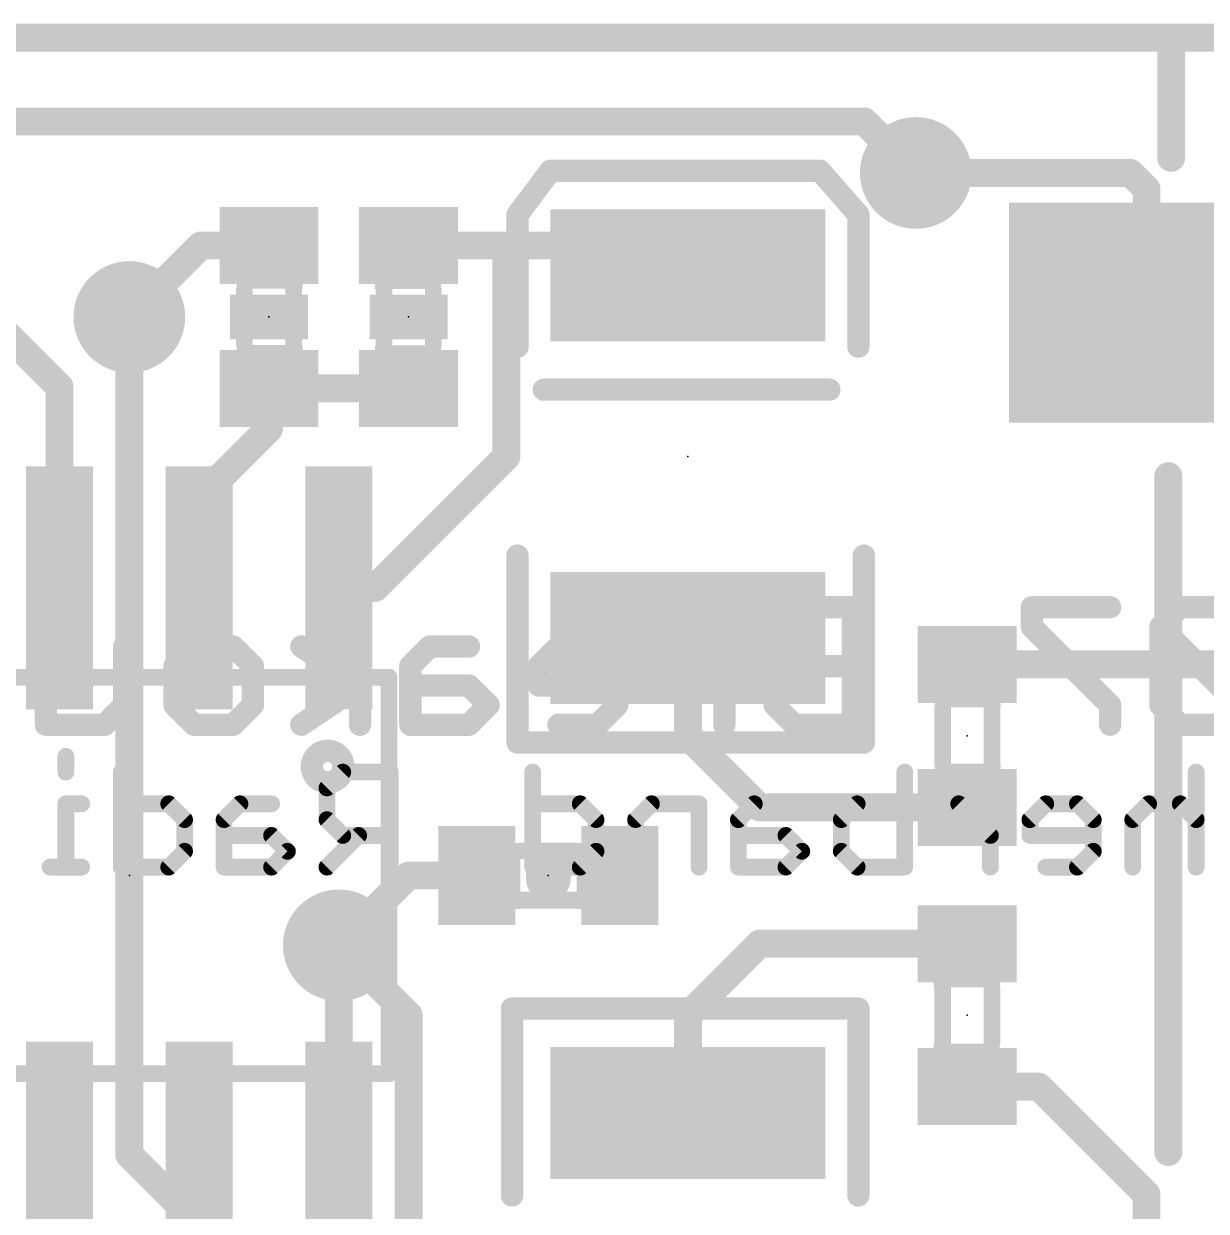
# Model space of a CAD drawing. Extents: x -90 to 26, y -1 to 33.
# Drawn here: x 5.39 to 16.14, y 19.81 to 30.61 of the extents above; entities that cross this region are included whole.
import ezdxf

# ---------------------------------------------------------------- set-up
doc = ezdxf.new("R2010")
doc.units = 0
for name, color, linetype in [('1', 12, 'CONTINUOUS'), ('16', 132, 'CONTINUOUS'), ('18', 110, 'CONTINUOUS'), ('20', 53, 'CONTINUOUS'), ('21', 41, 'CONTINUOUS'), ('22', 40, 'CONTINUOUS'), ('23', 53, 'CONTINUOUS'), ('51', 53, 'CONTINUOUS')]:
    doc.layers.add(name, color=color, linetype=linetype)

# ---------------------------------------------------------------- blocks, each defined once
blk = doc.blocks.new('RECT')
blk.add_solid([(-0.5, -0.5), (0.5, -0.5), (-0.5, 0.5), (0.5, 0.5)])
blk = doc.blocks.new('ROUNDV')
at = {"const_width": 0.5}
blk.add_lwpolyline([(0, -0.25, 1), (0, 0.25, 1), (0, -0.25)], format="xyb", dxfattribs=at)

msp = doc.modelspace()

# ---------------------------------------------------------------- linework, layer by layer
at = {"layer": '1', "const_width": 0.254}
for points in [[(25.4, 30.48), (0, 30.48)], [(13.502, 29.25), (15.454, 29.25)], [(15.6, 29.104), (15.454, 29.25)], [(15.6, 27.98), (15.6, 29.104)], [(4.43, 28.59), (5.715, 27.305)], [(7, 28.59), (6.35, 27.94)], [(7.62, 28.59), (7, 28.59)], [(8.89, 28.59), (9.779, 28.59)], [(9.779, 26.67), (9.779, 28.59)], [(11.16, 28.59), (9.779, 28.59)], [(11.16, 28.59), (11.43, 28.32)], [(5.715, 25.4762), (5.715, 27.305)], [(8.89, 27.29), (7.62, 27.29)], [(7.62, 26.924), (7.62, 27.29)], [(6.97, 26.274), (7.62, 26.924)], [(8.5852, 25.4762), (9.779, 26.67)], [(6.97, 25.4912), (6.97, 26.274)], [(6.97, 25.4912), (6.985, 25.4762)], [(8.255, 25.4762), (8.5852, 25.4762)], [(11.43, 24.13), (11.43, 25.02)], [(13.97, 24.78), (19.7, 24.78)], [(12.08, 23.48), (11.43, 24.13)], [(13.97, 23.48), (12.08, 23.48)], [(8.89, 22.86), (8.255, 22.225)], [(9.51, 22.86), (8.89, 22.86)], [(12.08, 22.24), (11.43, 21.59)], [(13.97, 22.24), (12.08, 22.24)], [(8.255, 20.2438), (8.255, 22.225)], [(11.43, 21.59), (11.43, 20.7)], [(13.97, 20.94), (14.62, 20.94)], [(14.62, 20.94), (15.6, 19.96)], [(5.715, 20.2438), (5.715, 18.415)], [(6.985, 20.2438), (6.985, 18.415)], [(15.6, 18.78), (15.6, 19.96)]]:
    msp.add_lwpolyline(points, dxfattribs=at)
at = {"layer": '1', "const_width": 0.127}
for points in [[(13.502, 29.3135, 1), (13.502, 29.1865)], [(15.4989, 29.2949, 1), (15.4091, 29.2051)], [(15.454, 29.1865, 1), (15.454, 29.3135)], [(15.6635, 29.104, 1), (15.5365, 29.104)], [(15.5551, 29.0591, 1), (15.6449, 29.1489)], [(7, 28.6535, 1), (7, 28.5265)], [(7.0449, 28.5451, 1), (6.9551, 28.6349)], [(7.62, 28.5265, 1), (7.62, 28.6535)], [(8.89, 28.6535, 1), (8.89, 28.5265)], [(9.8425, 28.59, 1), (9.7155, 28.59)], [(9.779, 28.6535, 1), (9.779, 28.5265)], [(9.779, 28.5265, 1), (9.779, 28.6535)], [(11.2049, 28.6349, 1), (11.1151, 28.5451)], [(11.16, 28.5265, 1), (11.16, 28.6535)], [(11.3851, 28.2751, 1), (11.4749, 28.3649)], [(6.3051, 27.9849, 1), (6.3949, 27.8951)], [(15.5365, 27.98, 1), (15.6635, 27.98)], [(5.7785, 27.305, 1), (5.6515, 27.305)], [(5.6701, 27.2601, 1), (5.7599, 27.3499)], [(7.62, 27.3535, 1), (7.62, 27.2265)], [(7.6835, 27.29, 1), (7.5565, 27.29)], [(8.89, 27.2265, 1), (8.89, 27.3535)], [(7.6649, 26.8791, 1), (7.5751, 26.9689)], [(7.5565, 26.924, 1), (7.6835, 26.924)], [(9.8239, 26.6251, 1), (9.7341, 26.7149)], [(9.7155, 26.67, 1), (9.8425, 26.67)], [(7.0335, 26.274, 1), (6.9065, 26.274)], [(6.9251, 26.3189, 1), (7.0149, 26.2291)], [(7.0149, 25.5361, 1), (6.9251, 25.4463)], [(8.255, 25.5397, 1), (8.255, 25.4127)], [(8.5852, 25.4127, 1), (8.5852, 25.5397)], [(5.6515, 25.4762, 1), (5.7785, 25.4762)], [(6.9065, 25.4912, 1), (7.0335, 25.4912)], [(6.9401, 25.4313, 1), (7.0299, 25.5211)], [(8.5403, 25.5211, 1), (8.6301, 25.4313)], [(11.4935, 25.02, 1), (11.3665, 25.02)], [(13.97, 24.8435, 1), (13.97, 24.7165)], [(11.4749, 24.1749, 1), (11.3851, 24.0851)], [(11.3665, 24.13, 1), (11.4935, 24.13)], [(12.08, 23.5435, 1), (12.08, 23.4165)], [(12.0351, 23.4351, 1), (12.1249, 23.5249)], [(13.97, 23.4165, 1), (13.97, 23.5435)], [(8.89, 22.9235, 1), (8.89, 22.7965)], [(8.9349, 22.8151, 1), (8.8451, 22.9049)], [(9.51, 22.7965, 1), (9.51, 22.9235)], [(12.08, 22.3035, 1), (12.08, 22.1765)], [(12.1249, 22.1951, 1), (12.0351, 22.2849)], [(13.97, 22.1765, 1), (13.97, 22.3035)], [(8.3185, 22.225, 1), (8.1915, 22.225)], [(8.2101, 22.2699, 1), (8.2999, 22.1801)], [(11.4935, 21.59, 1), (11.3665, 21.59)], [(11.3851, 21.6349, 1), (11.4749, 21.5451)], [(13.97, 21.0035, 1), (13.97, 20.8765)], [(14.6649, 20.9849, 1), (14.5751, 20.8951)], [(14.62, 20.8765, 1), (14.62, 21.0035)], [(11.3665, 20.7, 1), (11.4935, 20.7)], [(5.7785, 20.2438, 1), (5.6515, 20.2438)], [(7.0485, 20.2438, 1), (6.9215, 20.2438)], [(8.1915, 20.2438, 1), (8.3185, 20.2438)], [(15.6635, 19.96, 1), (15.5365, 19.96)], [(15.5551, 19.9151, 1), (15.6449, 20.0049)]]:
    msp.add_lwpolyline(points, format="xyb", dxfattribs=at)
at = {"layer": '16', "const_width": 0.254}
for points in [[(25.4, 30.48), (0, 30.48)], [(13.034, 29.718), (3.937, 29.718)], [(13.502, 29.25), (13.034, 29.718)], [(6.35, 27.94), (6.35, 20.32)], [(8.89, 21.59), (8.255, 22.225)], [(8.89, 16.51), (8.89, 21.59)], [(6.35, 20.32), (7.635, 19.035)]]:
    msp.add_lwpolyline(points, dxfattribs=at)
at = {"layer": '16', "const_width": 0.127}
for points in [[(13.0789, 29.7629, 1), (12.9891, 29.6731)], [(13.034, 29.6545, 1), (13.034, 29.7815)], [(13.4571, 29.2051, 1), (13.5469, 29.2949)], [(6.4135, 27.94, 1), (6.2865, 27.94)], [(8.2999, 22.2699, 1), (8.2101, 22.1801)], [(8.9535, 21.59, 1), (8.8265, 21.59)], [(8.8451, 21.5451, 1), (8.9349, 21.6349)], [(6.3949, 20.3649, 1), (6.3051, 20.2751)], [(6.2865, 20.32, 1), (6.4135, 20.32)]]:
    msp.add_lwpolyline(points, format="xyb", dxfattribs=at)
at = {"layer": '20', "const_width": 0.2032}
msp.add_lwpolyline([(0, 30.48), (25.4, 30.48)], dxfattribs=at)
at = {"layer": '21'}
for points, const_width in [([(10.18, 29.27), (9.88, 28.87)], 0.2032), ([(12.63, 29.27), (10.18, 29.27)], 0.2032), ([(12.98, 28.87), (12.63, 29.27)], 0.2032), ([(9.88, 28.87), (9.88, 27.67)], 0.2032), ([(9.88, 28.87), (9.88, 27.67)], 0.2032), ([(12.98, 27.67), (12.98, 28.87)], 0.2032), ([(10.119, 27.279), (12.716, 27.279)], 0.2032), ([(15.7988, 26.4922), (15.7988, 20.3454)], 0.254), ([(9.88, 24.07), (9.88, 25.77)], 0.2032), ([(13.03, 25.77), (13.03, 24.07)], 0.2032), ([(8.712, 21.057), (8.712, 24.663)], 0.1524), ([(13.03, 24.07), (9.88, 24.07)], 0.2032), ([(10.16, 22.8905), (10.16, 22.8295)], 0.4064), ([(9.83, 19.95), (9.83, 21.65)], 0.2032), ([(9.83, 21.65), (12.98, 21.65)], 0.2032), ([(12.98, 21.65), (12.98, 19.95)], 0.2032)]:
    msp.add_lwpolyline(points, dxfattribs=dict(at, const_width=const_width))
for points, const_width in [([(10.18, 29.3208, 1), (10.18, 29.2192)], 0.1016), ([(10.2206, 29.2395, 1), (10.1394, 29.3005)], 0.1016), ([(12.6682, 29.3035, 1), (12.5918, 29.2365)], 0.1016), ([(12.63, 29.2192, 1), (12.63, 29.3208)], 0.1016), ([(9.9308, 28.87, 1), (9.8292, 28.87)], 0.1016), ([(9.9308, 28.87, 1), (9.8292, 28.87)], 0.1016), ([(9.8394, 28.9005, 1), (9.9206, 28.8395)], 0.1016), ([(13.0308, 28.87, 1), (12.9292, 28.87)], 0.1016), ([(12.9418, 28.8365, 1), (13.0182, 28.9035)], 0.1016), ([(9.8292, 27.67, 1), (9.9308, 27.67)], 0.1016), ([(9.8292, 27.67, 1), (9.9308, 27.67)], 0.1016), ([(12.9292, 27.67, 1), (13.0308, 27.67)], 0.1016), ([(10.119, 27.3298, 1), (10.119, 27.2282)], 0.1016), ([(12.716, 27.2282, 1), (12.716, 27.3298)], 0.1016), ([(15.8623, 26.4922, 1), (15.7353, 26.4922)], 0.127), ([(9.9308, 25.77, 1), (9.8292, 25.77)], 0.1016), ([(13.0808, 25.77, 1), (12.9792, 25.77)], 0.1016), ([(8.7501, 24.663, 1), (8.6739, 24.663)], 0.0762), ([(8.1534, 23.707, 1), (8.1534, 23.9942, 1), (8.1534, 23.707)], 0.2032), ([(9.88, 24.1208, 1), (9.88, 24.0192)], 0.1016), ([(9.8292, 24.07, 1), (9.9308, 24.07)], 0.1016), ([(12.9792, 24.07, 1), (13.0808, 24.07)], 0.1016), ([(13.03, 24.0192, 1), (13.03, 24.1208)], 0.1016), ([(10.2616, 22.8905, 1), (10.0584, 22.8905)], 0.2032), ([(10.0584, 22.8295, 1), (10.2616, 22.8295)], 0.2032), ([(9.8808, 21.65, 1), (9.7792, 21.65)], 0.1016), ([(9.83, 21.7008, 1), (9.83, 21.5992)], 0.1016), ([(13.0308, 21.65, 1), (12.9292, 21.65)], 0.1016), ([(12.98, 21.5992, 1), (12.98, 21.7008)], 0.1016), ([(8.6739, 21.057, 1), (8.7501, 21.057)], 0.0762), ([(15.7353, 20.3454, 1), (15.8623, 20.3454)], 0.127), ([(9.7792, 19.95, 1), (9.8808, 19.95)], 0.1016), ([(12.9292, 19.95, 1), (13.0308, 19.95)], 0.1016)]:
    msp.add_lwpolyline(points, format="xyb", dxfattribs=dict(at, const_width=const_width))
at = {"layer": '22'}
for points, const_width in [([(8.4477, 24.2316), (8.4477, 25.2993)], 0.2032), ([(12.3966, 25.2993), (12.2186, 25.1214)], 0.2032), ([(12.9304, 25.2993), (12.3966, 25.2993)], 0.2032), ([(12.9304, 24.2316), (12.9304, 25.2993)], 0.2032), ([(15.2692, 25.2993), (14.5574, 25.2993)], 0.2032), ([(14.5574, 25.2993), (14.5574, 25.1214)], 0.2032), ([(15.9048, 25.2993), (15.7268, 25.1214)], 0.2032), ([(16.2607, 25.2993), (15.9048, 25.2993)], 0.2032), ([(12.2186, 25.1214), (12.2186, 24.9434)], 0.2032), ([(14.5574, 25.1214), (15.2692, 24.4095)], 0.2032), ([(15.7268, 25.1214), (15.7268, 24.4095)], 0.2032), ([(16.4386, 24.4095), (15.7268, 25.1214)], 0.2032), ([(5.592, 24.2316), (5.592, 24.9434)], 0.2032), ([(6.3038, 24.9434), (6.3038, 24.4095)], 0.2032), ([(6.7614, 24.7655), (6.9394, 24.9434)], 0.2032), ([(6.9394, 24.9434), (7.2953, 24.9434)], 0.2032), ([(7.2953, 24.9434), (7.4732, 24.7655)], 0.2032), ([(8.4477, 24.5875), (7.9139, 24.9434)], 0.2032), ([(9.0833, 24.9434), (8.9053, 24.7655)], 0.2032), ([(9.4392, 24.9434), (9.0833, 24.9434)], 0.2032), ([(10.2527, 24.9434), (10.0747, 24.7655)], 0.2032), ([(10.6086, 24.9434), (10.2527, 24.9434)], 0.2032), ([(10.7865, 24.7655), (10.6086, 24.9434)], 0.2032), ([(11.4051, 24.9434), (11.2272, 24.9434)], 0.2032), ([(11.761, 24.5875), (11.4051, 24.9434)], 0.2032), ([(11.761, 24.2316), (11.761, 24.9434)], 0.2032), ([(12.2186, 24.9434), (12.3966, 24.7655)], 0.2032), ([(6.7614, 24.4095), (6.7614, 24.7655)], 0.2032), ([(7.4732, 24.7655), (7.4732, 24.4095)], 0.2032), ([(8.9053, 24.7655), (8.9053, 24.2316)], 0.2032), ([(10.0747, 24.7655), (10.0747, 24.5875)], 0.2032), ([(10.7865, 24.4095), (10.7865, 24.7655)], 0.2032), ([(12.3966, 24.7655), (12.2186, 24.5875)], 0.2032), ([(12.9304, 24.7655), (12.3966, 24.7655)], 0.2032), ([(7.9139, 24.2316), (8.4477, 24.5875)], 0.2032), ([(9.4392, 24.5875), (8.9053, 24.5875)], 0.2032), ([(9.6171, 24.4095), (9.4392, 24.5875)], 0.2032), ([(10.0747, 24.5875), (10.7865, 24.5875)], 0.2032), ([(12.2186, 24.5875), (12.2186, 24.4095)], 0.2032), ([(6.3038, 24.4095), (6.1259, 24.2316)], 0.2032), ([(6.9394, 24.2316), (6.7614, 24.4095)], 0.2032), ([(7.4732, 24.4095), (7.2953, 24.2316)], 0.2032), ([(9.4392, 24.2316), (9.6171, 24.4095)], 0.2032), ([(10.6086, 24.2316), (10.7865, 24.4095)], 0.2032), ([(12.2186, 24.4095), (12.3966, 24.2316)], 0.2032), ([(15.2692, 24.4095), (15.2692, 24.2316)], 0.2032), ([(15.7268, 24.4095), (15.9048, 24.2316)], 0.2032), ([(6.1259, 24.2316), (5.592, 24.2316)], 0.2032), ([(7.2953, 24.2316), (6.9394, 24.2316)], 0.2032), ([(8.9053, 24.2316), (9.4392, 24.2316)], 0.2032), ([(10.2527, 24.2316), (10.6086, 24.2316)], 0.2032), ([(12.3966, 24.2316), (12.9304, 24.2316)], 0.2032), ([(15.9048, 24.2316), (16.2607, 24.2316)], 0.2032), ([(5.7727, 23.9446), (5.7727, 23.8005)], 0.1524), ([(6.2761, 23.8005), (6.2761, 22.9362)], 0.1524), ([(8.2912, 23.8005), (8.1471, 23.6565)], 0.1524), ([(8.7233, 23.8005), (8.2912, 23.8005)], 0.1524), ([(8.7233, 22.9362), (8.7233, 23.8005)], 0.1524), ([(10.0182, 23.8005), (10.0182, 22.9362)], 0.1524), ([(13.4009, 23.8005), (13.4009, 22.9362)], 0.1524), ([(16.0516, 23.8005), (16.0516, 22.9362)], 0.1524), ([(8.1471, 23.6565), (8.1471, 23.3684)], 0.1524), ([(5.9168, 23.5124), (5.7727, 23.5124)], 0.1524), ([(5.7727, 23.5124), (5.7727, 22.9362)], 0.1524), ([(6.7082, 23.5124), (6.2761, 23.5124)], 0.1524), ([(6.8523, 23.3684), (6.7082, 23.5124)], 0.1524), ([(7.3557, 23.5124), (7.2116, 23.3684)], 0.1524), ([(7.6438, 23.5124), (7.3557, 23.5124)], 0.1524), ([(10.4503, 23.5124), (10.0182, 23.5124)], 0.1524), ([(10.5944, 23.3684), (10.4503, 23.5124)], 0.1524), ([(11.0977, 23.5124), (10.9537, 23.3684)], 0.1524), ([(11.5299, 23.5124), (11.0977, 23.5124)], 0.1524), ([(11.5299, 22.9362), (11.5299, 23.5124)], 0.1524), ([(12.0332, 23.5124), (11.8892, 23.3684)], 0.1524), ([(12.3214, 23.5124), (12.0332, 23.5124)], 0.1524), ([(12.8247, 23.3684), (12.9688, 23.5124)], 0.1524), ([(12.9688, 23.5124), (13.4009, 23.5124)], 0.1524), ([(13.8924, 23.5124), (13.7484, 23.5124)], 0.1524), ([(14.1805, 23.2243), (13.8924, 23.5124)], 0.1524), ([(14.1805, 22.9362), (14.1805, 23.5124)], 0.1524), ([(14.6839, 23.5124), (14.5398, 23.3684)], 0.1524), ([(14.972, 23.5124), (14.6839, 23.5124)], 0.1524), ([(15.116, 23.3684), (14.972, 23.5124)], 0.1524), ([(15.6194, 23.5124), (15.4753, 23.3684)], 0.1524), ([(15.9075, 23.5124), (15.6194, 23.5124)], 0.1524), ([(16.0516, 23.3684), (15.9075, 23.5124)], 0.1524), ([(6.8523, 23.0803), (6.8523, 23.3684)], 0.1524), ([(7.2116, 23.3684), (7.2116, 22.9362)], 0.1524), ([(8.1471, 23.3684), (8.2912, 23.2243)], 0.1524), ([(10.5944, 23.0803), (10.5944, 23.3684)], 0.1524), ([(10.9537, 23.3684), (10.9537, 22.9362)], 0.1524), ([(11.8892, 23.3684), (11.8892, 22.9362)], 0.1524), ([(12.8247, 23.0803), (12.8247, 23.3684)], 0.1524), ([(14.5398, 23.3684), (14.5398, 23.2243)], 0.1524), ([(15.116, 23.0803), (15.116, 23.3684)], 0.1524), ([(15.4753, 23.3684), (15.4753, 22.9362)], 0.1524), ([(7.6438, 23.2243), (7.2116, 23.2243)], 0.1524), ([(7.7878, 23.0803), (7.6438, 23.2243)], 0.1524), ([(8.4352, 23.2243), (8.1471, 22.9362)], 0.1524), ([(8.2912, 23.2243), (8.7233, 23.2243)], 0.1524), ([(12.3214, 23.2243), (11.8892, 23.2243)], 0.1524), ([(12.4654, 23.0803), (12.3214, 23.2243)], 0.1524), ([(14.5398, 23.2243), (15.116, 23.2243)], 0.1524), ([(6.7082, 22.9362), (6.8523, 23.0803)], 0.1524), ([(7.6438, 22.9362), (7.7878, 23.0803)], 0.1524), ([(10.4503, 22.9362), (10.5944, 23.0803)], 0.1524), ([(12.3214, 22.9362), (12.4654, 23.0803)], 0.1524), ([(12.9688, 22.9362), (12.8247, 23.0803)], 0.1524), ([(14.972, 22.9362), (15.116, 23.0803)], 0.1524), ([(5.9168, 22.9362), (5.6287, 22.9362)], 0.1524), ([(6.2761, 22.9362), (6.7082, 22.9362)], 0.1524), ([(7.2116, 22.9362), (7.6438, 22.9362)], 0.1524), ([(10.0182, 22.9362), (10.4503, 22.9362)], 0.1524), ([(11.8892, 22.9362), (12.3214, 22.9362)], 0.1524), ([(13.4009, 22.9362), (12.9688, 22.9362)], 0.1524), ([(14.6839, 22.9362), (14.972, 22.9362)], 0.1524)]:
    msp.add_lwpolyline(points, dxfattribs=dict(at, const_width=const_width))
for points, const_width in [([(8.4985, 25.2993, 1), (8.3969, 25.2993)], 0.1016), ([(12.3966, 25.3501, 1), (12.3966, 25.2485)], 0.1016), ([(12.4325, 25.2634, 1), (12.3606, 25.3352)], 0.1016), ([(12.9812, 25.2993, 1), (12.8796, 25.2993)], 0.1016), ([(12.9304, 25.2485, 1), (12.9304, 25.3501)], 0.1016), ([(14.5574, 25.3501, 1), (14.5574, 25.2485)], 0.1016), ([(14.6082, 25.2993, 1), (14.5066, 25.2993)], 0.1016), ([(15.2692, 25.2485, 1), (15.2692, 25.3501)], 0.1016), ([(15.9048, 25.3501, 1), (15.9048, 25.2485)], 0.1016), ([(15.9407, 25.2634, 1), (15.8688, 25.3352)], 0.1016), ([(12.2694, 25.1214, 1), (12.1678, 25.1214)], 0.1016), ([(12.1827, 25.1573, 1), (12.2545, 25.0854)], 0.1016), ([(14.5933, 25.1573, 1), (14.5215, 25.0854)], 0.1016), ([(14.5066, 25.1214, 1), (14.6082, 25.1214)], 0.1016), ([(15.7776, 25.1214, 1), (15.676, 25.1214)], 0.1016), ([(15.7627, 25.1573, 1), (15.6909, 25.0854)], 0.1016), ([(15.6909, 25.1573, 1), (15.7627, 25.0854)], 0.1016), ([(5.6428, 24.9434, 1), (5.5412, 24.9434)], 0.1016), ([(6.3546, 24.9434, 1), (6.253, 24.9434)], 0.1016), ([(6.9394, 24.9942, 1), (6.9394, 24.8926)], 0.1016), ([(6.9753, 24.9075, 1), (6.9035, 24.9793)], 0.1016), ([(7.3312, 24.9793, 1), (7.2594, 24.9075)], 0.1016), ([(7.2953, 24.8926, 1), (7.2953, 24.9942)], 0.1016), ([(7.9421, 24.9857, 1), (7.8857, 24.9011)], 0.1016), ([(9.0833, 24.9942, 1), (9.0833, 24.8926)], 0.1016), ([(9.1192, 24.9075, 1), (9.0474, 24.9793)], 0.1016), ([(9.4392, 24.8926, 1), (9.4392, 24.9942)], 0.1016), ([(10.2527, 24.9942, 1), (10.2527, 24.8926)], 0.1016), ([(10.2886, 24.9075, 1), (10.2168, 24.9793)], 0.1016), ([(10.6445, 24.9793, 1), (10.5727, 24.9075)], 0.1016), ([(10.6086, 24.8926, 1), (10.6086, 24.9942)], 0.1016), ([(11.2272, 24.9942, 1), (11.2272, 24.8926)], 0.1016), ([(11.441, 24.9793, 1), (11.3692, 24.9075)], 0.1016), ([(11.4051, 24.8926, 1), (11.4051, 24.9942)], 0.1016), ([(11.8118, 24.9434, 1), (11.7102, 24.9434)], 0.1016), ([(12.2545, 24.9793, 1), (12.1827, 24.9075)], 0.1016), ([(12.1678, 24.9434, 1), (12.2694, 24.9434)], 0.1016), ([(6.8122, 24.7655, 1), (6.7106, 24.7655)], 0.1016), ([(6.7255, 24.8014, 1), (6.7974, 24.7295)], 0.1016), ([(7.524, 24.7655, 1), (7.4224, 24.7655)], 0.1016), ([(7.4373, 24.7295, 1), (7.5092, 24.8014)], 0.1016), ([(8.9561, 24.7655, 1), (8.8545, 24.7655)], 0.1016), ([(8.8694, 24.8014, 1), (8.9412, 24.7295)], 0.1016), ([(10.1255, 24.7655, 1), (10.0239, 24.7655)], 0.1016), ([(10.0388, 24.8014, 1), (10.1106, 24.7295)], 0.1016), ([(10.8373, 24.7655, 1), (10.7357, 24.7655)], 0.1016), ([(10.7506, 24.7295, 1), (10.8224, 24.8014)], 0.1016), ([(12.3966, 24.8163, 1), (12.3966, 24.7147)], 0.1016), ([(12.4325, 24.7295, 1), (12.3606, 24.8014)], 0.1016), ([(12.3606, 24.7295, 1), (12.4325, 24.8014)], 0.1016), ([(12.9304, 24.7147, 1), (12.9304, 24.8163)], 0.1016), ([(8.4759, 24.5452, 1), (8.4196, 24.6298)], 0.1016), ([(8.4196, 24.5452, 1), (8.4759, 24.6298)], 0.1016), ([(8.9053, 24.6383, 1), (8.9053, 24.5367)], 0.1016), ([(9.4751, 24.6234, 1), (9.4033, 24.5516)], 0.1016), ([(9.4392, 24.5367, 1), (9.4392, 24.6383)], 0.1016), ([(10.0747, 24.6383, 1), (10.0747, 24.5367)], 0.1016), ([(10.0239, 24.5875, 1), (10.1255, 24.5875)], 0.1016), ([(10.7865, 24.5367, 1), (10.7865, 24.6383)], 0.1016), ([(11.7251, 24.5516, 1), (11.7969, 24.6234)], 0.1016), ([(12.2694, 24.5875, 1), (12.1678, 24.5875)], 0.1016), ([(12.1827, 24.6234, 1), (12.2545, 24.5516)], 0.1016), ([(6.253, 24.4095, 1), (6.3546, 24.4095)], 0.1016), ([(6.3398, 24.3736, 1), (6.2679, 24.4455)], 0.1016), ([(6.7974, 24.4455, 1), (6.7255, 24.3736)], 0.1016), ([(6.7106, 24.4095, 1), (6.8122, 24.4095)], 0.1016), ([(7.4224, 24.4095, 1), (7.524, 24.4095)], 0.1016), ([(7.5092, 24.3736, 1), (7.4373, 24.4455)], 0.1016), ([(9.6531, 24.3736, 1), (9.5812, 24.4455)], 0.1016), ([(9.5812, 24.3736, 1), (9.6531, 24.4455)], 0.1016), ([(10.7357, 24.4095, 1), (10.8373, 24.4095)], 0.1016), ([(10.8224, 24.3736, 1), (10.7506, 24.4455)], 0.1016), ([(12.2545, 24.4455, 1), (12.1827, 24.3736)], 0.1016), ([(12.1678, 24.4095, 1), (12.2694, 24.4095)], 0.1016), ([(15.32, 24.4095, 1), (15.2184, 24.4095)], 0.1016), ([(15.2333, 24.3736, 1), (15.3051, 24.4455)], 0.1016), ([(15.7627, 24.4455, 1), (15.6909, 24.3736)], 0.1016), ([(15.676, 24.4095, 1), (15.7776, 24.4095)], 0.1016), ([(5.592, 24.2824, 1), (5.592, 24.1808)], 0.1016), ([(6.09, 24.2675, 1), (6.1618, 24.1957)], 0.1016), ([(6.1259, 24.1808, 1), (6.1259, 24.2824)], 0.1016), ([(6.9394, 24.2824, 1), (6.9394, 24.1808)], 0.1016), ([(6.9035, 24.1957, 1), (6.9753, 24.2675)], 0.1016), ([(7.2594, 24.2675, 1), (7.3312, 24.1957)], 0.1016), ([(7.2953, 24.1808, 1), (7.2953, 24.2824)], 0.1016), ([(7.8857, 24.2739, 1), (7.9421, 24.1893)], 0.1016), ([(8.9053, 24.2824, 1), (8.9053, 24.1808)], 0.1016), ([(9.4033, 24.2675, 1), (9.4751, 24.1957)], 0.1016), ([(9.4392, 24.1808, 1), (9.4392, 24.2824)], 0.1016), ([(10.2527, 24.2824, 1), (10.2527, 24.1808)], 0.1016), ([(10.5727, 24.2675, 1), (10.6445, 24.1957)], 0.1016), ([(10.6086, 24.1808, 1), (10.6086, 24.2824)], 0.1016), ([(12.3966, 24.2824, 1), (12.3966, 24.1808)], 0.1016), ([(12.3606, 24.1957, 1), (12.4325, 24.2675)], 0.1016), ([(12.9304, 24.1808, 1), (12.9304, 24.2824)], 0.1016), ([(15.9048, 24.2824, 1), (15.9048, 24.1808)], 0.1016), ([(15.8688, 24.1957, 1), (15.9407, 24.2675)], 0.1016), ([(5.5412, 24.2316, 1), (5.6428, 24.2316)], 0.1016), ([(8.3969, 24.2316, 1), (8.4985, 24.2316)], 0.1016), ([(8.8545, 24.2316, 1), (8.9561, 24.2316)], 0.1016), ([(11.7102, 24.2316, 1), (11.8118, 24.2316)], 0.1016), ([(12.8796, 24.2316, 1), (12.9812, 24.2316)], 0.1016), ([(15.2184, 24.2316, 1), (15.32, 24.2316)], 0.1016), ([(5.8108, 23.9446, 1), (5.7346, 23.9446)], 0.0762), ([(6.3142, 23.8005, 1), (6.238, 23.8005)], 0.0762), ([(8.2912, 23.8386, 1), (8.2912, 23.7624)], 0.0762), ([(8.3181, 23.7736, 1), (8.2642, 23.8275)], 0.0762), ([(8.7614, 23.8005, 1), (8.6852, 23.8005)], 0.0762), ([(8.7233, 23.7624, 1), (8.7233, 23.8386)], 0.0762), ([(10.0563, 23.8005, 1), (9.9801, 23.8005)], 0.0762), ([(13.439, 23.8005, 1), (13.3628, 23.8005)], 0.0762), ([(16.0897, 23.8005, 1), (16.0135, 23.8005)], 0.0762), ([(5.7346, 23.8005, 1), (5.8108, 23.8005)], 0.0762), ([(8.1852, 23.6565, 1), (8.109, 23.6565)], 0.0762), ([(8.1202, 23.6834, 1), (8.1741, 23.6295)], 0.0762), ([(5.7727, 23.5505, 1), (5.7727, 23.4743)], 0.0762), ([(5.8108, 23.5124, 1), (5.7346, 23.5124)], 0.0762), ([(5.9168, 23.4743, 1), (5.9168, 23.5505)], 0.0762), ([(6.2761, 23.5505, 1), (6.2761, 23.4743)], 0.0762), ([(6.7352, 23.5394, 1), (6.6813, 23.4855)], 0.0762), ([(6.7082, 23.4743, 1), (6.7082, 23.5505)], 0.0762), ([(7.3557, 23.5505, 1), (7.3557, 23.4743)], 0.0762), ([(7.3826, 23.4855, 1), (7.3287, 23.5394)], 0.0762), ([(7.6438, 23.4743, 1), (7.6438, 23.5505)], 0.0762), ([(10.0182, 23.5505, 1), (10.0182, 23.4743)], 0.0762), ([(10.4773, 23.5394, 1), (10.4234, 23.4855)], 0.0762), ([(10.4503, 23.4743, 1), (10.4503, 23.5505)], 0.0762), ([(11.0977, 23.5505, 1), (11.0977, 23.4743)], 0.0762), ([(11.1247, 23.4855, 1), (11.0708, 23.5394)], 0.0762), ([(11.568, 23.5124, 1), (11.4918, 23.5124)], 0.0762), ([(11.5299, 23.4743, 1), (11.5299, 23.5505)], 0.0762), ([(12.0332, 23.5505, 1), (12.0332, 23.4743)], 0.0762), ([(12.0602, 23.4855, 1), (12.0063, 23.5394)], 0.0762), ([(12.3214, 23.4743, 1), (12.3214, 23.5505)], 0.0762), ([(12.9688, 23.5505, 1), (12.9688, 23.4743)], 0.0762), ([(12.9957, 23.4855, 1), (12.9418, 23.5394)], 0.0762), ([(13.4009, 23.4743, 1), (13.4009, 23.5505)], 0.0762), ([(13.7484, 23.5505, 1), (13.7484, 23.4743)], 0.0762), ([(13.9194, 23.5394, 1), (13.8655, 23.4855)], 0.0762), ([(13.8924, 23.4743, 1), (13.8924, 23.5505)], 0.0762), ([(14.2186, 23.5124, 1), (14.1424, 23.5124)], 0.0762), ([(14.6839, 23.5505, 1), (14.6839, 23.4743)], 0.0762), ([(14.7108, 23.4855, 1), (14.6569, 23.5394)], 0.0762), ([(14.9989, 23.5394, 1), (14.945, 23.4855)], 0.0762), ([(14.972, 23.4743, 1), (14.972, 23.5505)], 0.0762), ([(15.6194, 23.5505, 1), (15.6194, 23.4743)], 0.0762), ([(15.6463, 23.4855, 1), (15.5925, 23.5394)], 0.0762), ([(15.9345, 23.5394, 1), (15.8806, 23.4855)], 0.0762), ([(15.9075, 23.4743, 1), (15.9075, 23.5505)], 0.0762), ([(6.8904, 23.3684, 1), (6.8142, 23.3684)], 0.0762), ([(7.2497, 23.3684, 1), (7.1735, 23.3684)], 0.0762), ([(8.1741, 23.3953, 1), (8.1202, 23.3414)], 0.0762), ([(10.6325, 23.3684, 1), (10.5563, 23.3684)], 0.0762), ([(10.9918, 23.3684, 1), (10.9156, 23.3684)], 0.0762), ([(11.9273, 23.3684, 1), (11.8511, 23.3684)], 0.0762), ([(12.8628, 23.3684, 1), (12.7866, 23.3684)], 0.0762), ([(14.5779, 23.3684, 1), (14.5017, 23.3684)], 0.0762), ([(15.1541, 23.3684, 1), (15.0779, 23.3684)], 0.0762), ([(15.5134, 23.3684, 1), (15.4372, 23.3684)], 0.0762), ([(6.8254, 23.3414, 1), (6.8792, 23.3953)], 0.0762), ([(7.1847, 23.3953, 1), (7.2385, 23.3414)], 0.0762), ([(8.109, 23.3684, 1), (8.1852, 23.3684)], 0.0762), ([(10.5674, 23.3414, 1), (10.6213, 23.3953)], 0.0762), ([(10.9267, 23.3953, 1), (10.9806, 23.3414)], 0.0762), ([(11.8622, 23.3953, 1), (11.9161, 23.3414)], 0.0762), ([(12.7978, 23.3953, 1), (12.8516, 23.3414)], 0.0762), ([(14.5129, 23.3953, 1), (14.5668, 23.3414)], 0.0762), ([(15.0891, 23.3414, 1), (15.143, 23.3953)], 0.0762), ([(15.4484, 23.3953, 1), (15.5023, 23.3414)], 0.0762), ([(16.0246, 23.3414, 1), (16.0785, 23.3953)], 0.0762), ([(7.2116, 23.2624, 1), (7.2116, 23.1862)], 0.0762), ([(7.6707, 23.2513, 1), (7.6168, 23.1974)], 0.0762), ([(7.6438, 23.1862, 1), (7.6438, 23.2624)], 0.0762), ([(8.2912, 23.2624, 1), (8.2912, 23.1862)], 0.0762), ([(8.2642, 23.1974, 1), (8.3181, 23.2513)], 0.0762), ([(8.4622, 23.1974, 1), (8.4083, 23.2513)], 0.0762), ([(8.7233, 23.1862, 1), (8.7233, 23.2624)], 0.0762), ([(11.8892, 23.2624, 1), (11.8892, 23.1862)], 0.0762), ([(12.3483, 23.2513, 1), (12.2944, 23.1974)], 0.0762), ([(12.3214, 23.1862, 1), (12.3214, 23.2624)], 0.0762), ([(14.1536, 23.1974, 1), (14.2075, 23.2513)], 0.0762), ([(14.5398, 23.2624, 1), (14.5398, 23.1862)], 0.0762), ([(14.5017, 23.2243, 1), (14.5779, 23.2243)], 0.0762), ([(15.116, 23.1862, 1), (15.116, 23.2624)], 0.0762), ([(6.8142, 23.0803, 1), (6.8904, 23.0803)], 0.0762), ([(6.8792, 23.0533, 1), (6.8254, 23.1072)], 0.0762), ([(7.8148, 23.0533, 1), (7.7609, 23.1072)], 0.0762), ([(7.7609, 23.0533, 1), (7.8148, 23.1072)], 0.0762), ([(10.5563, 23.0803, 1), (10.6325, 23.0803)], 0.0762), ([(10.6213, 23.0533, 1), (10.5674, 23.1072)], 0.0762), ([(12.4924, 23.0533, 1), (12.4385, 23.1072)], 0.0762), ([(12.4385, 23.0533, 1), (12.4924, 23.1072)], 0.0762), ([(12.8516, 23.1072, 1), (12.7978, 23.0533)], 0.0762), ([(12.7866, 23.0803, 1), (12.8628, 23.0803)], 0.0762), ([(15.0779, 23.0803, 1), (15.1541, 23.0803)], 0.0762), ([(15.143, 23.0533, 1), (15.0891, 23.1072)], 0.0762), ([(5.6287, 22.9743, 1), (5.6287, 22.8981)], 0.0762), ([(5.9168, 22.8981, 1), (5.9168, 22.9743)], 0.0762), ([(6.2761, 22.9743, 1), (6.2761, 22.8981)], 0.0762), ([(6.7082, 22.8981, 1), (6.7082, 22.9743)], 0.0762), ([(7.2116, 22.9743, 1), (7.2116, 22.8981)], 0.0762), ([(7.6438, 22.8981, 1), (7.6438, 22.9743)], 0.0762), ([(10.0182, 22.9743, 1), (10.0182, 22.8981)], 0.0762), ([(10.4503, 22.8981, 1), (10.4503, 22.9743)], 0.0762), ([(11.8892, 22.9743, 1), (11.8892, 22.8981)], 0.0762), ([(12.3214, 22.8981, 1), (12.3214, 22.9743)], 0.0762), ([(12.9688, 22.9743, 1), (12.9688, 22.8981)], 0.0762), ([(13.4009, 22.8981, 1), (13.4009, 22.9743)], 0.0762), ([(14.6839, 22.9743, 1), (14.6839, 22.8981)], 0.0762), ([(14.972, 22.8981, 1), (14.972, 22.9743)], 0.0762), ([(5.7346, 22.9362, 1), (5.8108, 22.9362)], 0.0762), ([(6.238, 22.9362, 1), (6.3142, 22.9362)], 0.0762), ([(6.6813, 22.9631, 1), (6.7352, 22.9093)], 0.0762), ([(7.1735, 22.9362, 1), (7.2497, 22.9362)], 0.0762), ([(7.6168, 22.9631, 1), (7.6707, 22.9093)], 0.0762), ([(8.1202, 22.9631, 1), (8.1741, 22.9093)], 0.0762), ([(8.6852, 22.9362, 1), (8.7614, 22.9362)], 0.0762), ([(9.9801, 22.9362, 1), (10.0563, 22.9362)], 0.0762), ([(10.4234, 22.9631, 1), (10.4773, 22.9093)], 0.0762), ([(10.9156, 22.9362, 1), (10.9918, 22.9362)], 0.0762), ([(11.4918, 22.9362, 1), (11.568, 22.9362)], 0.0762), ([(11.8511, 22.9362, 1), (11.9273, 22.9362)], 0.0762), ([(12.2944, 22.9631, 1), (12.3483, 22.9093)], 0.0762), ([(12.9418, 22.9093, 1), (12.9957, 22.9631)], 0.0762), ([(13.3628, 22.9362, 1), (13.439, 22.9362)], 0.0762), ([(14.1424, 22.9362, 1), (14.2186, 22.9362)], 0.0762), ([(14.945, 22.9631, 1), (14.9989, 22.9093)], 0.0762), ([(15.4372, 22.9362, 1), (15.5134, 22.9362)], 0.0762), ([(16.0135, 22.9362, 1), (16.0897, 22.9362)], 0.0762)]:
    msp.add_lwpolyline(points, format="xyb", dxfattribs=dict(at, const_width=const_width))
at = {"layer": '23'}
for p in [(7.62, 27.94), (8.89, 27.94), (11.43, 26.67), (13.97, 24.13), (6.35, 22.86), (10.16, 22.86), (13.97, 21.59)]:
    msp.add_point(p, dxfattribs=at)
at = {"layer": '51'}
for points, const_width in [([(16.8148, 30.48), (15.8242, 30.48)], 0.254), ([(15.8242, 30.48), (15.8242, 29.3878)], 0.254), ([(7.396, 27.695), (7.396, 28.185)], 0.1524), ([(7.844, 28.185), (7.844, 27.695)], 0.1524), ([(8.666, 27.695), (8.666, 28.185)], 0.1524), ([(9.114, 28.185), (9.114, 27.695)], 0.1524), ([(8.712, 24.663), (3.988, 24.663)], 0.1524), ([(13.746, 23.885), (13.746, 24.375)], 0.1524), ([(14.194, 24.375), (14.194, 23.885)], 0.1524), ([(9.915, 23.084), (10.405, 23.084)], 0.1524), ([(10.405, 22.636), (9.915, 22.636)], 0.1524), ([(13.746, 21.345), (13.746, 21.835)], 0.1524), ([(14.194, 21.835), (14.194, 21.345)], 0.1524), ([(3.988, 21.057), (8.712, 21.057)], 0.1524)]:
    msp.add_lwpolyline(points, dxfattribs=dict(at, const_width=const_width))
for points, const_width in [([(15.8242, 30.5435, 1), (15.8242, 30.4165)], 0.127), ([(15.8877, 30.48, 1), (15.7607, 30.48)], 0.127), ([(15.7607, 29.3878, 1), (15.8877, 29.3878)], 0.127), ([(7.4341, 28.185, 1), (7.3579, 28.185)], 0.0762), ([(7.8821, 28.185, 1), (7.8059, 28.185)], 0.0762), ([(8.7041, 28.185, 1), (8.6279, 28.185)], 0.0762), ([(9.1521, 28.185, 1), (9.0759, 28.185)], 0.0762), ([(7.3579, 27.695, 1), (7.4341, 27.695)], 0.0762), ([(7.8059, 27.695, 1), (7.8821, 27.695)], 0.0762), ([(8.6279, 27.695, 1), (8.7041, 27.695)], 0.0762), ([(9.0759, 27.695, 1), (9.1521, 27.695)], 0.0762), ([(8.712, 24.6249, 1), (8.712, 24.7011)], 0.0762), ([(13.7841, 24.375, 1), (13.7079, 24.375)], 0.0762), ([(14.2321, 24.375, 1), (14.1559, 24.375)], 0.0762), ([(13.7079, 23.885, 1), (13.7841, 23.885)], 0.0762), ([(14.1559, 23.885, 1), (14.2321, 23.885)], 0.0762), ([(9.915, 23.1221, 1), (9.915, 23.0459)], 0.0762), ([(10.405, 23.0459, 1), (10.405, 23.1221)], 0.0762), ([(9.915, 22.6741, 1), (9.915, 22.5979)], 0.0762), ([(10.405, 22.5979, 1), (10.405, 22.6741)], 0.0762), ([(13.7841, 21.835, 1), (13.7079, 21.835)], 0.0762), ([(14.2321, 21.835, 1), (14.1559, 21.835)], 0.0762), ([(13.7079, 21.345, 1), (13.7841, 21.345)], 0.0762), ([(14.1559, 21.345, 1), (14.2321, 21.345)], 0.0762), ([(8.712, 21.0189, 1), (8.712, 21.0951)], 0.0762)]:
    msp.add_lwpolyline(points, format="xyb", dxfattribs=dict(at, const_width=const_width))

# ---------------------------------------------------------------- block references
at = {"layer": '1'}
for p, xscale, yscale, rotation in [((15.6, 27.98), 2, 2.5, 270), ((7.62, 28.59), 0.7, 0.9, 90), ((8.89, 28.59), 0.7, 0.9, 270), ((11.43, 28.32), 2.5, 1.2, 180), ((7.62, 27.29), 0.7, 0.9, 90), ((8.89, 27.29), 0.7, 0.9, 270), ((5.715, 25.4762), 0.6096, 2.2098, 180), ((6.985, 25.4762), 0.6096, 2.2098, 180), ((8.255, 25.4762), 0.6096, 2.2098, 180), ((11.43, 25.02), 2.5, 1.2, 180), ((13.97, 24.78), 0.7, 0.9, 90), ((13.97, 23.48), 0.7, 0.9, 90), ((13.97, 22.24), 0.7, 0.9, 270), ((5.715, 20.2438), 0.6096, 2.2098, 180), ((6.985, 20.2438), 0.6096, 2.2098, 180), ((8.255, 20.2438), 0.6096, 2.2098, 180), ((13.97, 20.94), 0.7, 0.9, 270)]:
    msp.add_blockref('RECT', p, dxfattribs=dict(at, xscale=xscale, yscale=yscale, rotation=rotation))
for p, xscale, yscale in [((9.51, 22.86), 0.7, 0.9), ((10.81, 22.86), 0.7, 0.9), ((11.43, 20.7), 2.5, 1.2)]:
    msp.add_blockref('RECT', p, dxfattribs=dict(at, xscale=xscale, yscale=yscale))
at = {"layer": '18', "xscale": 1.016, "yscale": 1.016}
for p in [(13.502, 29.25), (13.502, 29.25), (6.35, 27.94), (6.35, 27.94), (8.255, 22.225), (8.255, 22.225)]:
    msp.add_blockref('ROUNDV', p, dxfattribs=at)
at = {"layer": '21', "xscale": 0.4064, "yscale": 0.7112}
for p, rotation in [((7.62, 27.94), 90), ((8.89, 27.94), 270)]:
    msp.add_blockref('RECT', p, dxfattribs=dict(at, rotation=rotation))
at = {"layer": '51'}
for p, xscale, yscale, rotation in [((7.6249, 28.3488), 0.3, 0.5999, 90), ((8.8852, 28.344), 0.3, 0.5999, 270), ((7.6249, 27.536), 0.3, 0.5999, 90), ((8.8852, 27.5312), 0.3, 0.5999, 270), ((5.715, 25.2222), 0.3556, 1.016, 180), ((6.985, 25.2222), 0.3556, 1.016, 180), ((8.255, 25.2222), 0.3556, 1.016, 180), ((13.9748, 24.5388), 0.3, 0.5999, 90), ((13.9748, 23.726), 0.3, 0.5999, 90), ((13.9652, 21.994), 0.3, 0.5999, 270), ((13.9652, 21.1812), 0.3, 0.5999, 270), ((5.715, 20.4978), 0.3556, 1.016, 180), ((6.985, 20.4978), 0.3556, 1.016, 180), ((8.255, 20.4978), 0.3556, 1.016, 180)]:
    msp.add_blockref('RECT', p, dxfattribs=dict(at, xscale=xscale, yscale=yscale, rotation=rotation))
at = {"layer": '51', "xscale": 0.3, "yscale": 0.5999}
for p in [(9.756, 22.8552), (10.5688, 22.8552)]:
    msp.add_blockref('RECT', p, dxfattribs=at)

doc.saveas('drawing.dxf')
